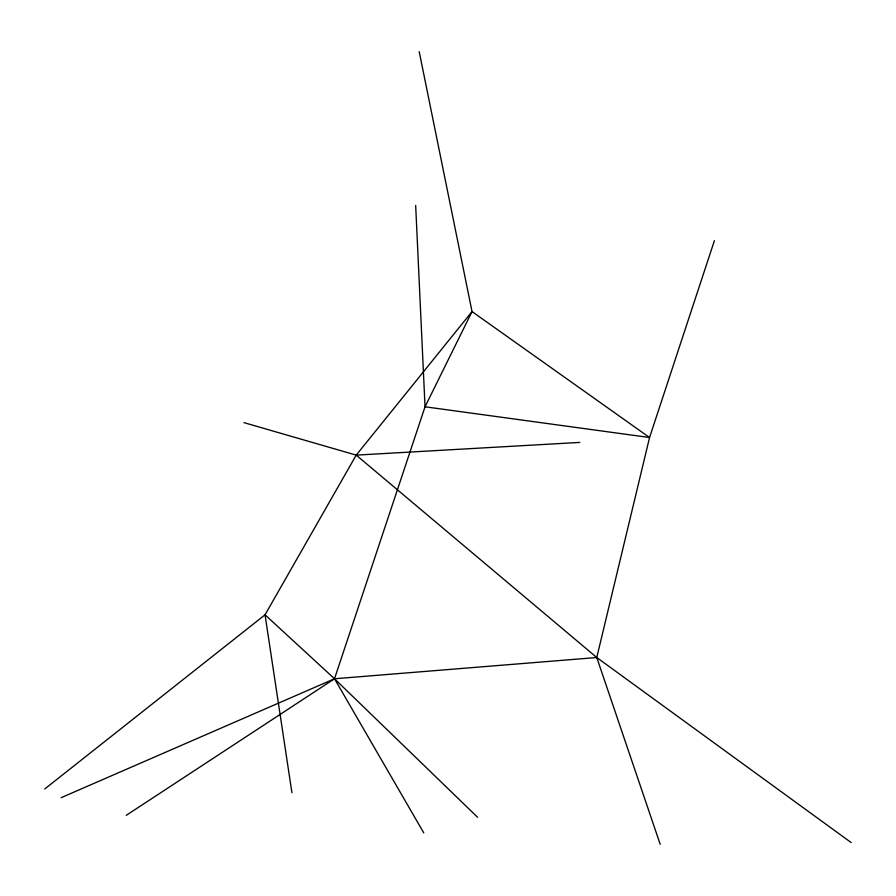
<?xml version="1.0" encoding="UTF-8"?>
<svg xmlns="http://www.w3.org/2000/svg" width="896" height="896" viewBox="0 0 896 896"><rect width="100%" height="100%" fill="white"/><g stroke="black" fill="none" stroke-linecap="round" stroke-linejoin="round"><path stroke-width="1.34" d="M660.195 844.312L596.77 657.518L649.555 437.528L714.403 240.643M126.235 815.349L334.51 678.765L425.04 406.784L472.035 311.584L419.205 51.688M415.666 205.486L425.04 406.784L649.555 437.528L472.035 311.584L356.216 455.123L265.037 614.802L44.8 788.928M61.152 797.675L334.51 678.765L596.77 657.518L851.2 842.587M243.981 422.643L356.216 455.123L579.79 442.411M356.216 455.123L596.77 657.518M477.59 817.275L334.51 678.765L265.037 614.802L291.917 792.669M334.51 678.765L423.763 832.888"/></g></svg>
